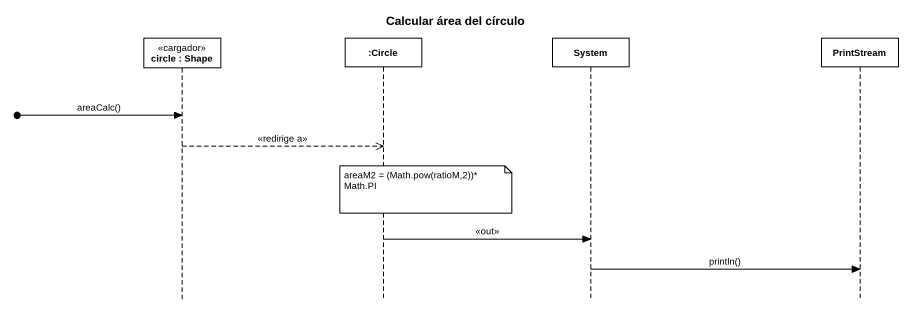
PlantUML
@startuml
title Calcular área del círculo
hide footbox
participant "circle : Shape" as circle_ <<cargador>>
participant ":Circle" as Circle_
participant System
participant PrintStream

[o-> circle_ : areaCalc()
circle_ -->> Circle_ : <<redirige a>>
note over Circle_ : areaM2 = (Math.pow(ratioM,2))* Math.PI
Circle_ -> System : <<out>>
System -> PrintStream : println()
@enduml
